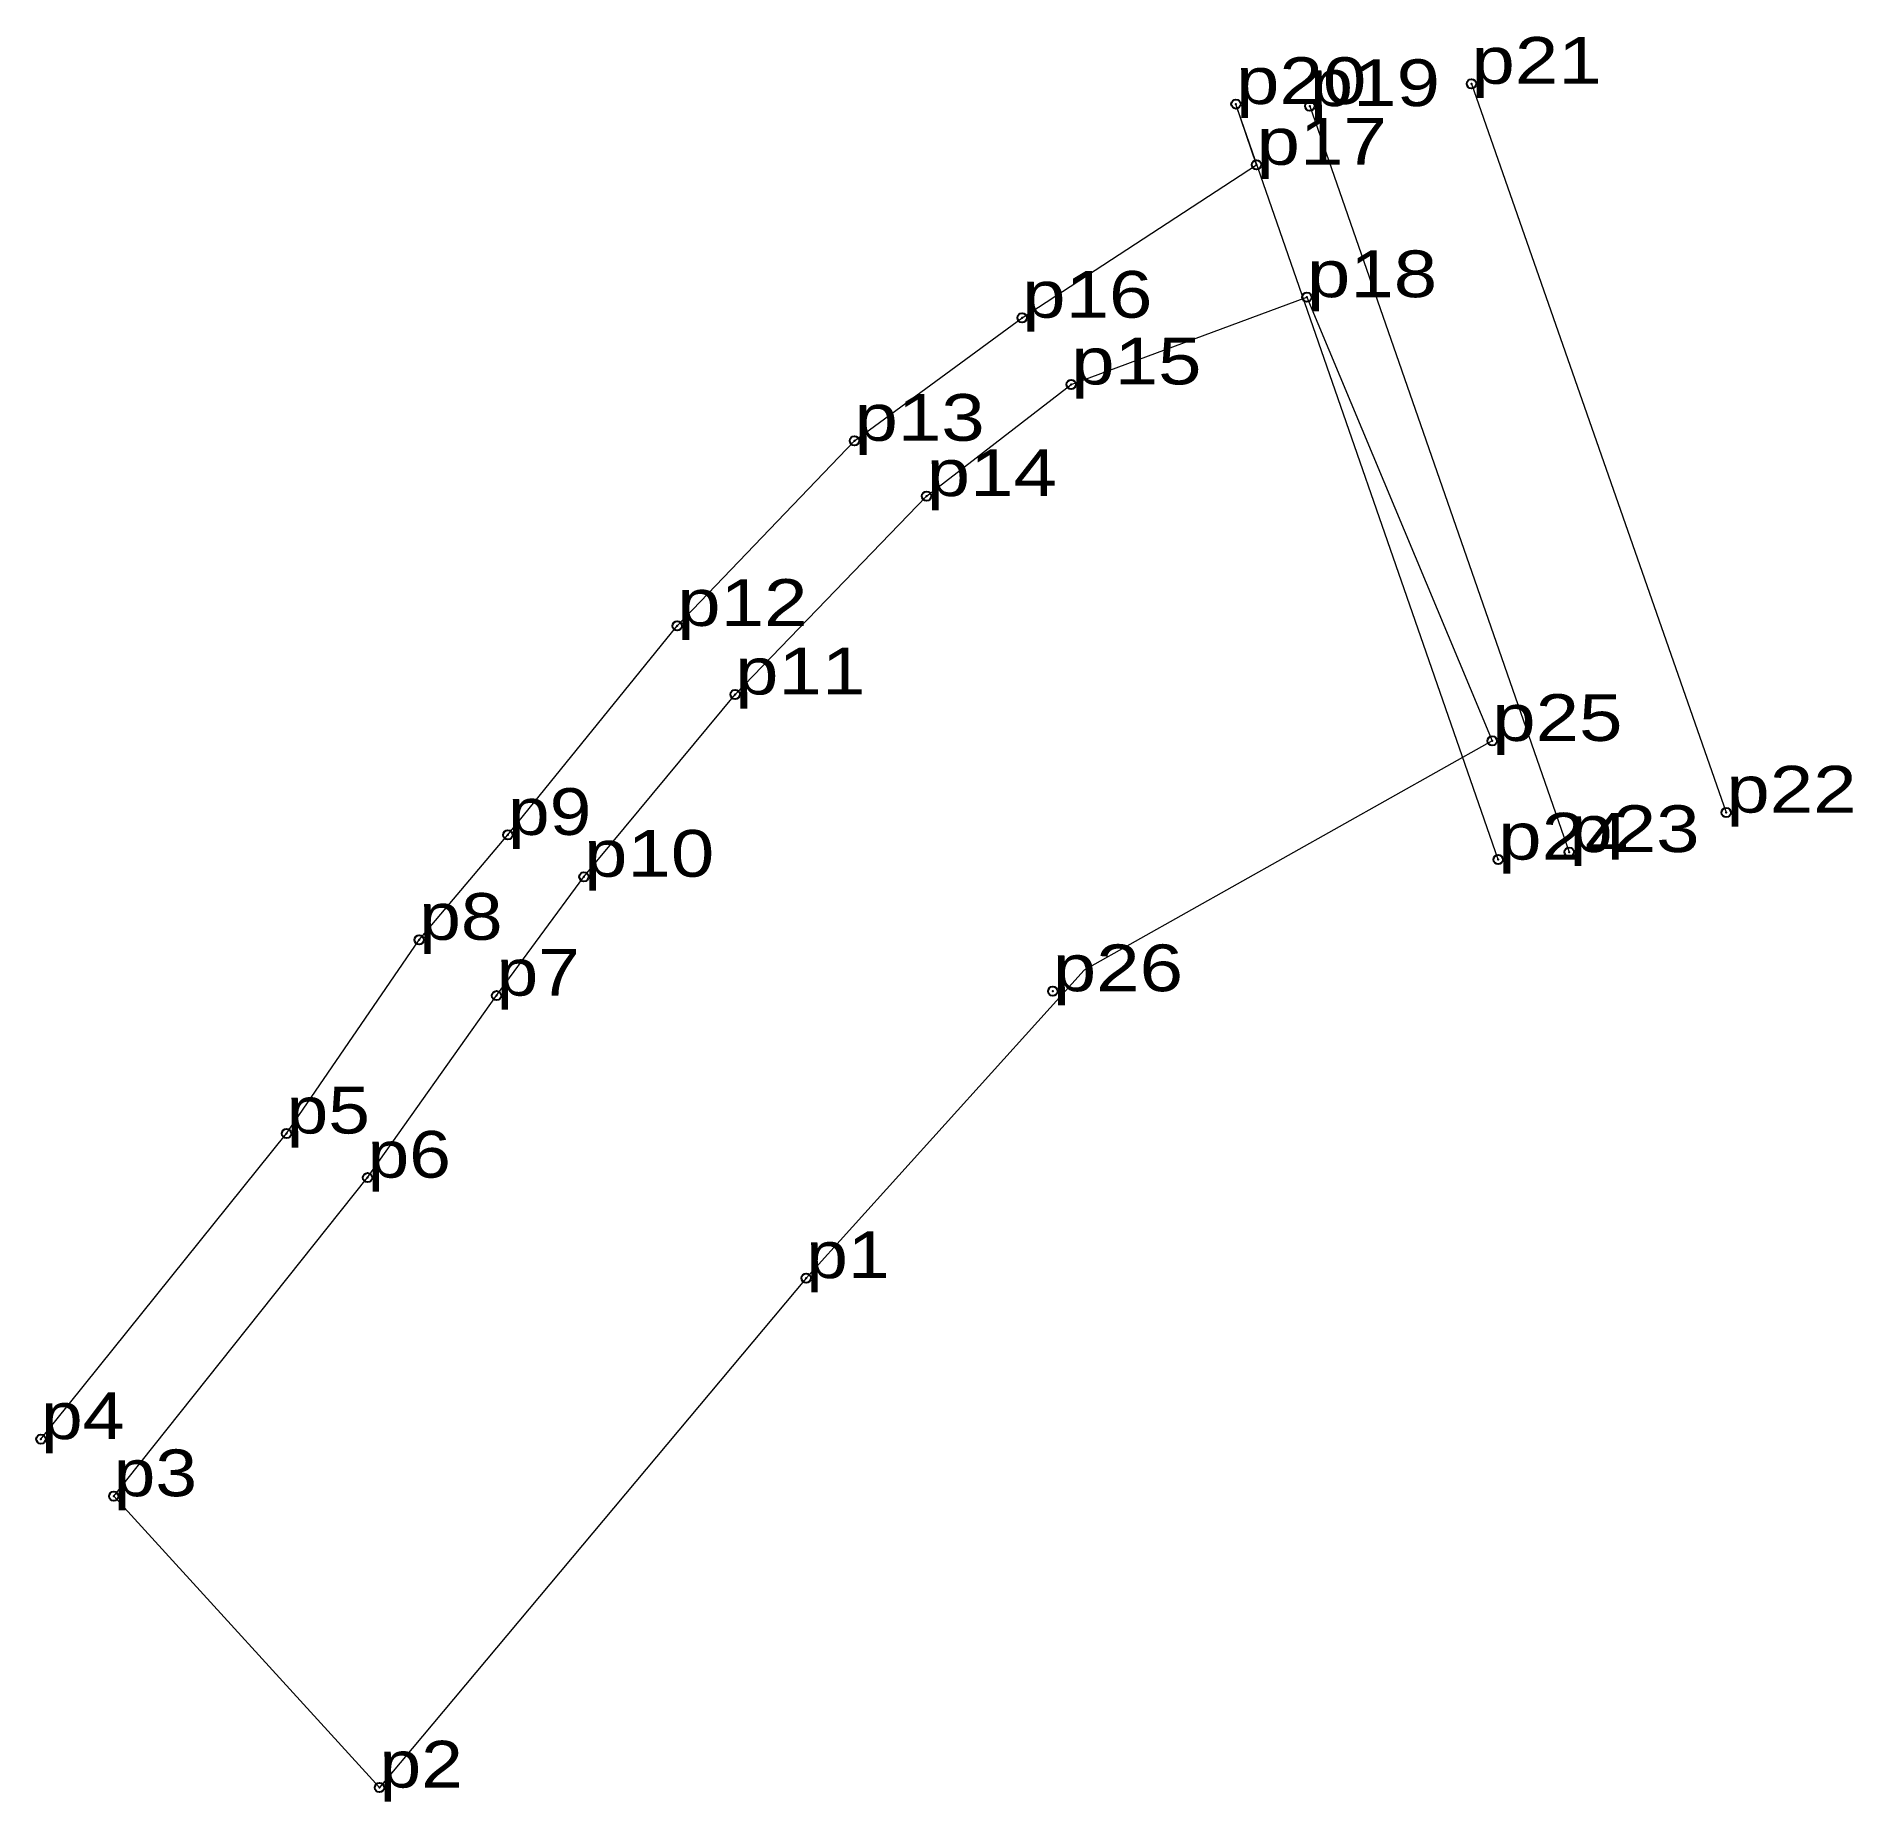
# Model space of a CAD drawing. Header units: metres. Extents: x 549450 to 551852, y 1840323 to 1842288.
# Drawn here: x 549449.9 to 549519.8, y 1842219.8 to 1842287.8 of the extents above.
import ezdxf

# ---------------------------------------------------------------- set-up
doc = ezdxf.new("R2010")
doc.units = ezdxf.units.M
doc.header["$LTSCALE"] = 0.72
doc.header["$PDMODE"] = 32
doc.header["$PDSIZE"] = 0.36
doc.layers.add('1', color=7, linetype='Continuous', lineweight=13)
doc.layers.add('12', color=7, linetype='Continuous')
doc.layers.add('7', color=7, linetype='Continuous')

msp = doc.modelspace()

# ---------------------------------------------------------------- linework, layer by layer
at = {"layer": '1'}
for p, q in [((549505.16, 1842286.01), (549514.98, 1842257.94)), ((549506.19, 1842256.13), (549496.09, 1842285.23)), ((549498.93, 1842285.15), (549508.93, 1842256.42))]:
    msp.add_line(p, q, dxfattribs=at)
msp.add_lwpolyline([(549450.05, 1842233.81), (549459.51, 1842245.58), (549464.62, 1842253.04), (549468.04, 1842257.08), (549474.56, 1842265.13), (549481.39, 1842272.26), (549487.85, 1842277), (549496.88, 1842282.89), (549496.09, 1842285.23)], dxfattribs=at)
msp.add_lwpolyline([(549505.96, 1842260.7), (549490.24, 1842251.87), (549479.53, 1842240.01), (549463.09, 1842220.39), (549452.85, 1842231.61), (549462.63, 1842243.88), (549467.6, 1842250.89), (549470.97, 1842255.47), (549476.79, 1842262.49), (549484.17, 1842270.13), (549489.74, 1842274.43), (549498.82, 1842277.79)], close=True, dxfattribs=at)
at = {"layer": '7'}
for p in [(549505.16, 1842286.01), (549496.09, 1842285.23), (549498.93, 1842285.15), (549496.88, 1842282.89), (549498.82, 1842277.79), (549487.85, 1842277), (549489.74, 1842274.43), (549481.39, 1842272.26), (549484.17, 1842270.13), (549474.56, 1842265.13), (549476.79, 1842262.49), (549505.96, 1842260.7), (549514.98, 1842257.94), (549468.04, 1842257.08), (549506.19, 1842256.13), (549508.93, 1842256.42), (549470.97, 1842255.47), (549464.62, 1842253.04), (549489.03, 1842251.06), (549467.6, 1842250.89), (549459.51, 1842245.58), (549462.63, 1842243.88), (549479.53, 1842240.01), (549450.05, 1842233.81), (549452.85, 1842231.61), (549463.09, 1842220.39)]:
    msp.add_point(p, dxfattribs=at)

# ---------------------------------------------------------------- texts
at = {"layer": '12'}
for s, width, p in [('p21', 1.25, (549505.16, 1842286.01)), ('p20', 1.25, (549496.09, 1842285.23)), ('p19', 1.25, (549498.93, 1842285.15)), ('p17', 1.25, (549496.88, 1842282.89)), ('p18', 1.25, (549498.82, 1842277.79)), ('p16', 1.25, (549487.85, 1842277)), ('p15', 1.25, (549489.74, 1842274.43)), ('p13', 1.25, (549481.39, 1842272.26)), ('p14', 1.25, (549484.17, 1842270.13)), ('p12', 1.25, (549474.56, 1842265.13)), ('p11', 1.25, (549476.79, 1842262.49)), ('p25', 1.25, (549505.96, 1842260.7)), ('p22', 1.25, (549514.98, 1842257.94)), ('p9', 1.2, (549468.04, 1842257.08)), ('p23', 1.25, (549508.93, 1842256.42)), ('p24', 1.25, (549506.19, 1842256.13)), ('p10', 1.25, (549470.97, 1842255.47)), ('p8', 1.2, (549464.62, 1842253.04)), ('p7', 1.2, (549467.6, 1842250.89)), ('p26', 1.25, (549489.03, 1842251.06)), ('p5', 1.2, (549459.51, 1842245.58)), ('p6', 1.2, (549462.63, 1842243.88)), ('p1', 1.2, (549479.53, 1842240.01)), ('p4', 1.2, (549450.05, 1842233.81)), ('p3', 1.2, (549452.85, 1842231.61)), ('p2', 1.2, (549463.09, 1842220.39))]:
    msp.add_text(s, height=1.8, dxfattribs=dict(at, width=width)).set_placement(p)

doc.saveas('drawing.dxf')
